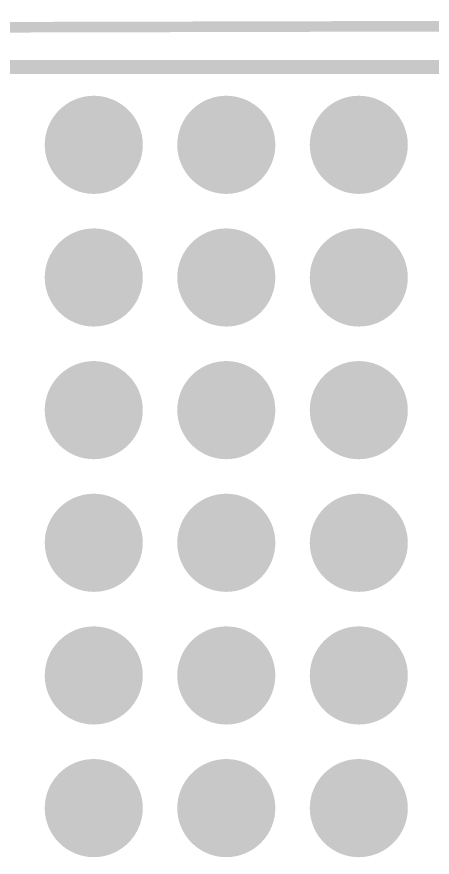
# Model space of a CAD drawing. Extents: x -53 to 60, y -23 to 11.
# Drawn here: x -14.18 to -6.21, y -4.75 to 11.34 of the extents above; entities that cross this region are included whole.
import ezdxf

# ---------------------------------------------------------------- set-up
doc = ezdxf.new("R2010")
doc.units = 0
for name, color, linetype in [('1', 12, 'CONTINUOUS'), ('16', 132, 'CONTINUOUS'), ('17', 110, 'CONTINUOUS'), ('20', 53, 'CONTINUOUS'), ('51', 253, 'CONTINUOUS')]:
    doc.layers.add(name, color=color, linetype=linetype)

# ---------------------------------------------------------------- blocks, each defined once
blk = doc.blocks.new('RECT')
blk.add_solid([(-0.5, -0.5), (0.5, -0.5), (-0.5, 0.5), (0.5, 0.5)])
blk = doc.blocks.new('ROUNDP')
at = {"const_width": 0.5}
blk.add_lwpolyline([(0, -0.25, 1), (0, 0.25, 1), (0, -0.25)], format="xyb", dxfattribs=at)

msp = doc.modelspace()

# ---------------------------------------------------------------- linework, layer by layer
at = {"layer": '1', "const_width": 0.2032}
msp.add_lwpolyline([(26.797, 11.2395), (-26.3525, 11.1125)], dxfattribs=at)
at = {"layer": '16', "const_width": 0.2032}
msp.add_lwpolyline([(26.797, 10.414), (-26.3525, 10.414)], dxfattribs=at)
at = {"layer": '20', "const_width": 0.2032}
for points in [[(18.2245, 10.414), (-18.2245, 10.414)], [(-18.2245, 10.3505), (18.2245, 10.3505)]]:
    msp.add_lwpolyline(points, dxfattribs=at)

# ---------------------------------------------------------------- block references
at = {"layer": '17', "xscale": 1.8796, "yscale": 1.8796, "rotation": 180}
for p in [(-12.7, 8.89), (-12.7, 8.89), (-10.16, 8.89), (-10.16, 8.89), (-7.62, 8.89), (-7.62, 8.89), (-12.7, 6.35), (-12.7, 6.35), (-10.16, 6.35), (-10.16, 6.35), (-7.62, 6.35), (-7.62, 6.35), (-12.7, 3.81), (-12.7, 3.81), (-10.16, 3.81), (-10.16, 3.81), (-7.62, 3.81), (-7.62, 3.81), (-12.7, 1.27), (-12.7, 1.27), (-10.16, 1.27), (-10.16, 1.27), (-7.62, 1.27), (-7.62, 1.27), (-12.7, -1.27), (-12.7, -1.27), (-10.16, -1.27), (-10.16, -1.27), (-7.62, -1.27), (-7.62, -1.27), (-12.7, -3.81), (-12.7, -3.81), (-10.16, -3.81), (-10.16, -3.81), (-7.62, -3.81), (-7.62, -3.81)]:
    msp.add_blockref('ROUNDP', p, dxfattribs=at)
at = {"layer": '51', "xscale": 0.508, "yscale": 0.508, "rotation": 90}
for p in [(-12.7, 8.89), (-10.16, 8.89), (-7.62, 8.89), (-12.7, 6.35), (-10.16, 6.35), (-7.62, 6.35), (-12.7, 3.81), (-10.16, 3.81), (-7.62, 3.81), (-12.7, 1.27), (-10.16, 1.27), (-7.62, 1.27), (-12.7, -1.27), (-10.16, -1.27), (-7.62, -1.27), (-12.7, -3.81), (-10.16, -3.81), (-7.62, -3.81)]:
    msp.add_blockref('RECT', p, dxfattribs=at)

doc.saveas('drawing.dxf')
